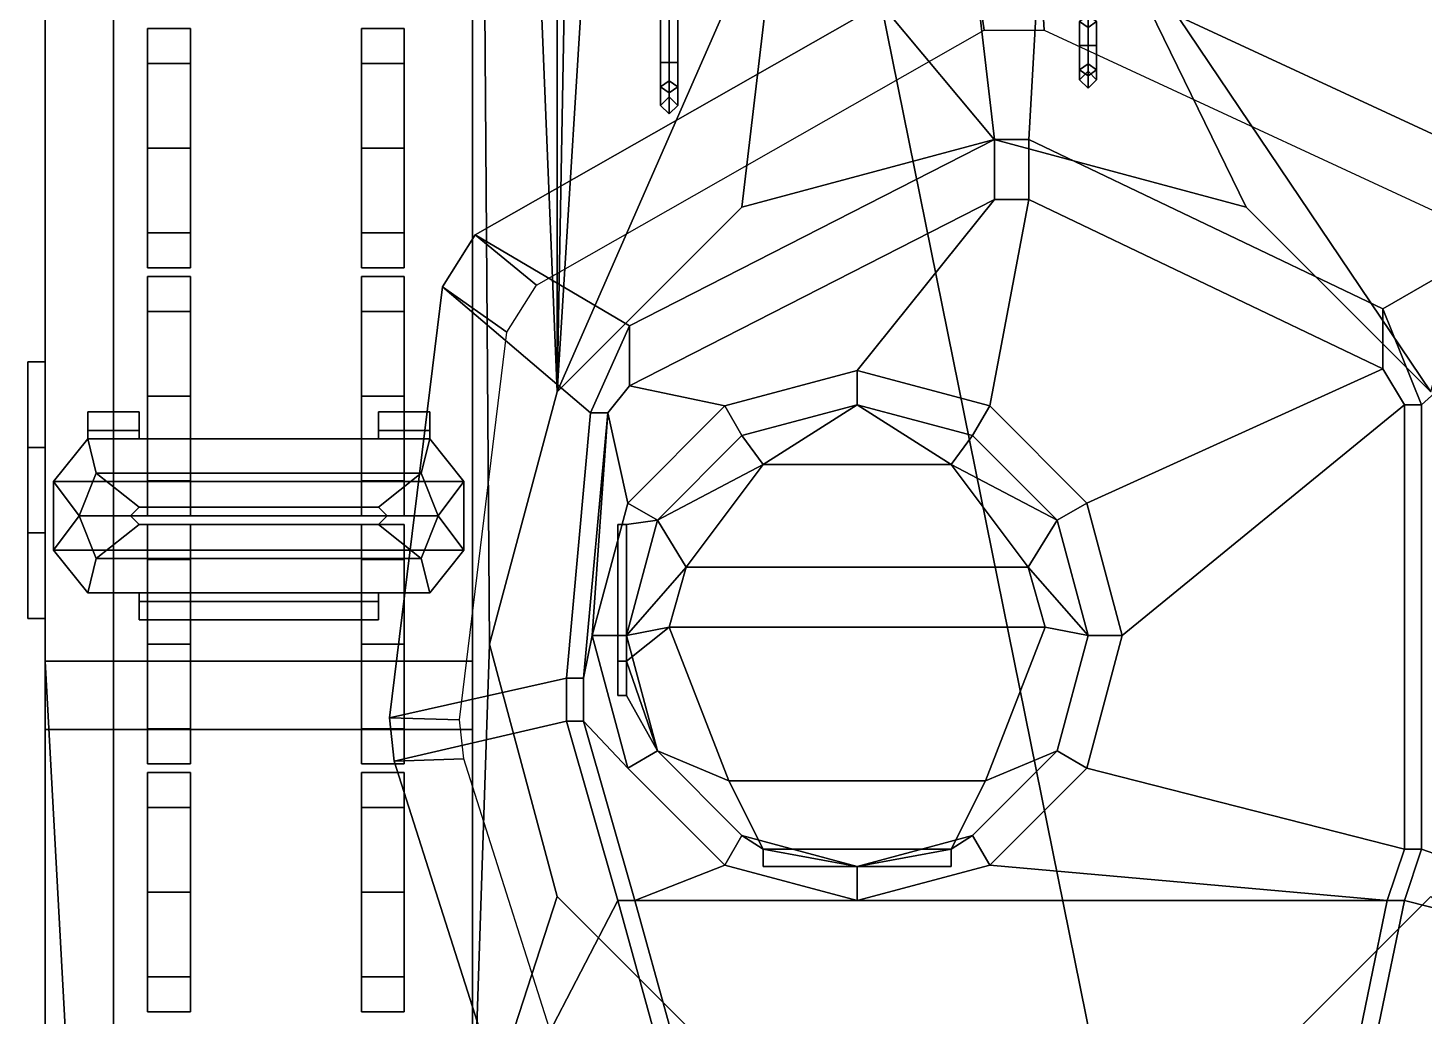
# Model space of a CAD drawing. Header units: millimetres. Extents: x -1.3 to 1.3, y -3 to 8.8.
# Drawn here: x -1.24 to 0.393, y -1.135 to 0.021 of the extents above; entities that cross this region are included whole.
import ezdxf

# ---------------------------------------------------------------- set-up
doc = ezdxf.new("R2010")
doc.units = ezdxf.units.MM
doc.header["$MEASUREMENT"] = 0
for name, color, linetype in [('fenders', 6, 'Continuous'), ('tracks', 3, 'Continuous'), ('turret', 2, 'Continuous'), ('wheels', 2, 'Continuous')]:
    doc.layers.add(name, color=color, linetype=linetype)

msp = doc.modelspace()

# ---------------------------------------------------------------- linework, layer by layer
for points in [[(0.12, -1.74, 0.3), (-0.72, 2.41, 0.3), (0.72, 2.41, 0.3), (0.72, -1.74, 0.3)], [(-0.72, -1.81, 0.398), (-0.72, 2.07, 0.398), (-0.72, 2.41, 0.3), (-0.72, -2.26, 0.3)], [(-0.72, -2.26, 0.3), (-0.72, 2.41, 0.3), (0.12, -1.74, 0.3), (0.12, -2.26, 0.3)], [(-1.14, 2.37, 0.26), (-1.14, -2.24, 0.26), (-1.22, -2.24, 0.26), (-1.22, 2.37, 0.26)], [(-1.22, 2.37, 0.26), (-1.22, -2.24, 0.26), (-1.22, -1.79, 0.3), (-1.22, 1.87, 0.3)], [(-1.14, 2.07, 0.398), (-1.14, -1.81, 0.398), (-1.14, -2.24, 0.26), (-1.14, 2.37, 0.26)], [(-0.72, 2.07, 0.398), (-0.72, -1.81, 0.398), (-1.14, -1.81, 0.398), (-1.14, 2.07, 0.398)], [(-0.72, -1.3, 1.7), (-0.72, 2.01, 1.7), (-0.72, 1.56, 1.43), (-0.72, -0.72, 1.43)], [(-0.72, 2.01, 1.7), (-0.72, 2.01, 1.7), (-0.621, -0.405, 1.7), (-0.62, 1.49, 1.7)], [(-0.72, 2.01, 1.7), (-0.72, 2.01, 1.7), (-0.7, -0.7, 1.7), (-0.621, -0.405, 1.7)], [(-0.72, 2.01, 1.7), (-0.72, 2.01, 1.7), (-0.72, -1.3, 1.7), (-0.7, -0.7, 1.7)], [(-1.22, -1.49, 0.47), (-1.22, 0.13, 0.61), (-1.22, 1.36, 0.61), (-1.22, 1.57, 0.47)], [(-0.72, -0.72, 1.43), (-0.72, 1.56, 1.43), (-1.22, 1.56, 1.43), (-1.22, -0.72, 1.43)], [(-1.22, -0.72, 1.43), (-1.22, 1.56, 1.43), (-1.22, 1.36, 1.36), (-1.22, 0.13, 1.36)], [(-0.621, -0.405, 1.7), (-0.621, -0.405, 1.7), (-0.5878, 1.4122, 1.7), (-0.62, 1.49, 1.7)], [(-0.621, -0.405, 1.7), (-0.621, -0.405, 1.7), (-0.51, 1.38, 1.7), (-0.5878, 1.4122, 1.7)], [(-0.51, 1.38, 1.7), (-0.621, -0.405, 1.7), (-0.36, 0.19, 1.7), (-0.36, 1.3, 1.7)], [(0.06, 0.45, 1.7), (0, 0.19, 1.7), (0.401, -0.405, 1.7), (0.63, 0.45, 1.7)], [(-1.22, -0.37, 0.3), (-1.22, -0.37, 0.47), (-1.22, 0.44, 0.47), (-1.22, 0.44, 0.3)], [(-0.36, 0.19, 1.7), (-0.36, 0.19, 1.7), (-0.621, -0.405, 1.7), (-0.405, -0.189, 1.7)], [(-0.36, 0.19, 1.7), (-0.36, 0.19, 1.7), (-0.405, -0.189, 1.7), (-0.11, -0.11, 1.7)], [(-0.36, 0.19, 1.7), (-0.11, -0.11, 1.7), (0.185, -0.189, 1.7), (0, 0.19, 1.7)], [(0, 0.19, 1.7), (0, 0.19, 1.7), (0.185, -0.189, 1.7), (0.401, -0.405, 1.7)], [(-1.22, -1.44, 0.6), (-1.22, -1.44, 0.6), (-1.22, 0.13, 0.61), (-1.22, -1.49, 0.47)], [(-1.22, 0.13, 1.36), (-1.22, 0.13, 0.61), (-1.22, -1.44, 0.6), (-1.22, -1.44, 0.8)], [(-1.22, -0.72, 1.43), (-1.22, 0.13, 1.36), (-1.22, -1.44, 0.8), (-1.22, -1.49, 0.8)], [(-0.49, -0.02, 1.79), (-0.5, -0.02, 1.8), (-0.5, 0.04, 1.82), (-0.49, 0.04, 1.81)], [(-0.5, -0.02, 1.8), (-0.49, -0.02, 1.81), (-0.49, 0.04, 1.83), (-0.5, 0.04, 1.82)], [(-0.48, -0.02, 1.8), (-0.49, -0.02, 1.79), (-0.49, 0.04, 1.81), (-0.48, 0.04, 1.82)], [(-0.49, -0.02, 1.81), (-0.48, -0.02, 1.8), (-0.48, 0.04, 1.82), (-0.49, 0.04, 1.83)], [(-0.5, -0.02, 1.8), (-0.49, -0.02, 1.79), (-0.49, -0.0412, 1.7812), (-0.5, -0.0483, 1.7883)], [(-0.49, -0.02, 1.81), (-0.5, -0.02, 1.8), (-0.5, -0.0483, 1.7883), (-0.49, -0.0554, 1.7954)], [(-0.49, -0.02, 1.79), (-0.48, -0.02, 1.8), (-0.48, -0.0483, 1.7883), (-0.49, -0.0412, 1.7812)], [(-0.48, -0.02, 1.8), (-0.49, -0.02, 1.81), (-0.49, -0.0554, 1.7954), (-0.48, -0.0483, 1.7883)], [(-0.5, -0.0483, 1.7883), (-0.49, -0.0412, 1.7812), (-0.49, -0.06, 1.74), (-0.5, -0.07, 1.74)], [(-0.49, -0.0554, 1.7954), (-0.5, -0.0483, 1.7883), (-0.5, -0.07, 1.74), (-0.49, -0.08, 1.74)], [(-0.49, -0.0412, 1.7812), (-0.48, -0.0483, 1.7883), (-0.48, -0.07, 1.74), (-0.49, -0.06, 1.74)], [(-0.48, -0.0483, 1.7883), (-0.49, -0.0554, 1.7954), (-0.49, -0.08, 1.74), (-0.48, -0.07, 1.74)], [(-0.49, -0.06, 1.7), (-0.5, -0.07, 1.7), (-0.5, -0.07, 1.74), (-0.49, -0.06, 1.74)], [(-0.48, -0.07, 1.7), (-0.49, -0.06, 1.7), (-0.49, -0.06, 1.74), (-0.48, -0.07, 1.74)], [(-0.5, -0.07, 1.7), (-0.49, -0.08, 1.7), (-0.49, -0.08, 1.74), (-0.5, -0.07, 1.74)], [(-0.49, -0.08, 1.7), (-0.48, -0.07, 1.7), (-0.48, -0.07, 1.74), (-0.49, -0.08, 1.74)], [(-0.11, -0.11, 1.7), (-0.405, -0.189, 1.7), (-0.405, -0.189, 1.81), (-0.11, -0.11, 1.81)], [(0.185, -0.189, 1.7), (-0.11, -0.11, 1.7), (-0.11, -0.11, 1.81), (0.185, -0.189, 1.81)], [(-0.405, -0.189, 1.7), (-0.621, -0.405, 1.7), (-0.621, -0.405, 1.81), (-0.405, -0.189, 1.81)], [(0.401, -0.405, 1.7), (0.185, -0.189, 1.7), (0.185, -0.189, 1.81), (0.401, -0.405, 1.81)], [(-1.22, -0.37, 0.47), (-1.22, -0.37, 0.3), (-1.24, -0.37, 0.3), (-1.24, -0.37, 0.47)], [(-1.24, -0.37, 0.3), (-1.24, -0.47, 0.3), (-1.24, -0.47, 0.34), (-1.24, -0.37, 0.47)], [(-1.22, -0.37, 0.3), (-1.22, -0.47, 0.3), (-1.24, -0.47, 0.3), (-1.24, -0.37, 0.3)], [(-1.22, -0.67, 0.47), (-1.22, -0.37, 0.47), (-1.24, -0.37, 0.47), (-1.24, -0.67, 0.47)], [(-1.24, -0.67, 0.47), (-1.24, -0.37, 0.47), (-1.24, -0.47, 0.34), (-1.24, -0.57, 0.34)], [(-0.621, -0.405, 1.7), (-0.7, -0.7, 1.7), (-0.7, -0.7, 1.81), (-0.621, -0.405, 1.81)], [(-1.22, -0.47, 0.3), (-1.22, -0.47, 0.34), (-1.24, -0.47, 0.34), (-1.24, -0.47, 0.3)], [(-1.22, -0.47, 0.34), (-1.22, -0.57, 0.34), (-1.24, -0.57, 0.34), (-1.24, -0.47, 0.34)], [(-1.22, -0.57, 0.3), (-1.22, -0.57, 0.34), (-1.22, -0.47, 0.34), (-1.22, -0.47, 0.3)], [(-1.22, -0.57, 0.34), (-1.22, -0.57, 0.3), (-1.24, -0.57, 0.3), (-1.24, -0.57, 0.34)], [(-1.24, -0.57, 0.3), (-1.24, -0.67, 0.3), (-1.24, -0.67, 0.47), (-1.24, -0.57, 0.34)], [(-1.22, -0.57, 0.3), (-1.22, -0.67, 0.3), (-1.24, -0.67, 0.3), (-1.24, -0.57, 0.3)], [(-1.22, -0.67, 0.3), (-1.22, -0.67, 0.47), (-1.24, -0.67, 0.47), (-1.24, -0.67, 0.3)], [(-1.22, -1.49, 0.3), (-1.22, -1.49, 0.47), (-1.22, -0.67, 0.47), (-1.22, -0.67, 0.3)], [(-0.72, -1.3, 1.7), (-0.72, -1.3, 1.7), (-0.621, -0.995, 1.7), (-0.7, -0.7, 1.7)], [(-0.7, -0.7, 1.7), (-0.621, -0.995, 1.7), (-0.621, -0.995, 1.81), (-0.7, -0.7, 1.81)], [(-0.72, -2.1845, 1.1983), (-0.72, -0.72, 1.43), (-1.22, -0.72, 1.43), (-1.14, -2.1845, 1.1983)], [(-1.22, -1.25, 1.28), (-1.22, -1.4, 1.28), (-1.22, -1.4, 1.28), (-1.22, -0.72, 1.43)], [(-1.22, -1.4, 1.28), (-1.22, -2.49, 1.15), (-1.22, -2.49, 1.15), (-1.22, -0.72, 1.43)], [(-1.22, -1.49, 0.8), (-1.22, -1.25, 1.16), (-1.22, -0.72, 1.43)], [(-1.14, -2.49, 1.15), (-1.14, -2.1845, 1.1983), (-1.22, -0.72, 1.43), (-1.22, -2.49, 1.15)], [(-0.72, -2.06, 1.34), (-0.72, -1.3, 1.7), (-0.72, -0.72, 1.43), (-0.72, -2.1845, 1.1983)], [(-0.72, -1.3, 1.7), (-0.72, -1.3, 1.7), (-0.405, -1.211, 1.7), (-0.621, -0.995, 1.7)], [(-0.621, -0.995, 1.7), (-0.405, -1.211, 1.7), (-0.405, -1.211, 1.81), (-0.621, -0.995, 1.81)], [(0.185, -1.211, 1.7), (0.401, -0.995, 1.7), (0.401, -0.995, 1.81), (0.185, -1.211, 1.81)], [(0.72, -1.3, 1.7), (0.72, -1.3, 1.7), (0.401, -0.995, 1.7), (0.185, -1.211, 1.7)]]:
    msp.add_3dface(points)
at = {"layer": 'fenders'}
for points in [[(-1.22, -0.8, 1.7), (-1.22, 2.01, 1.7), (-1.22, 1.96, 1.63), (-1.22, -0.8, 1.63)], [(-0.72, -0.8, 1.7), (-0.72, 2.01, 1.7), (-1.22, 2.01, 1.7), (-1.22, -0.8, 1.7)], [(-1.22, -2.05, 1.5), (-1.22, -0.8, 1.7), (-1.22, -0.8, 1.63), (-1.22, -2.02, 1.43)], [(-0.72, -2.05, 1.5), (-0.72, -0.8, 1.7), (-1.22, -0.8, 1.7), (-1.22, -2.05, 1.5)]]:
    msp.add_3dface(points, dxfattribs=at)
at = {"layer": 'tracks'}
for points in [[(0, 0, -0.1), (-0.01, 0, -0.09), (-0.01, 0.0283, -0.0783), (0, 0.0354, -0.0854)], [(0, 0.0354, 0.0354), (-0.01, 0.0283, 0.0283), (-0.01, 0, 0.04), (0, 0, 0.05)], [(0.01, 0, -0.09), (0, 0, -0.1), (0, 0.0354, -0.0854), (0.01, 0.0283, -0.0783)], [(0.01, 0.0283, 0.0283), (0, 0.0354, 0.0354), (0, 0, 0.05), (0.01, 0, 0.04)], [(-0.01, 0, -0.09), (0, 0, -0.08), (0, 0.0212, -0.0712), (-0.01, 0.0283, -0.0783)], [(-0.01, 0.0283, 0.0283), (0, 0.0212, 0.0212), (0, 0, 0.03), (-0.01, 0, 0.04)], [(0, 0, -0.08), (0.01, 0, -0.09), (0.01, 0.0283, -0.0783), (0, 0.0212, -0.0712)], [(0, 0.0212, 0.0212), (0.01, 0.0283, 0.0283), (0.01, 0, 0.04), (0, 0, 0.03)], [(0, 0, 0.05), (-0.01, 0, 0.04), (-0.01, -0.0283, 0.0283), (0, -0.0354, 0.0354)], [(-0.01, 0, 0.04), (0, 0, 0.03), (0, -0.0212, 0.0212), (-0.01, -0.0283, 0.0283)], [(0, -0.0354, -0.0854), (-0.01, -0.0283, -0.0783), (-0.01, 0, -0.09), (0, 0, -0.1)], [(-0.01, -0.0283, -0.0783), (0, -0.0212, -0.0712), (0, 0, -0.08), (-0.01, 0, -0.09)], [(0, 0, 0.03), (0.01, 0, 0.04), (0.01, -0.0283, 0.0283), (0, -0.0212, 0.0212)], [(0.01, 0, 0.04), (0, 0, 0.05), (0, -0.0354, 0.0354), (0.01, -0.0283, 0.0283)], [(0, -0.0212, -0.0712), (0.01, -0.0283, -0.0783), (0.01, 0, -0.09), (0, 0, -0.08)], [(0.01, -0.0283, -0.0783), (0, -0.0354, -0.0854), (0, 0, -0.1), (0.01, 0, -0.09)], [(-0.01, -0.0283, 0.0283), (0, -0.0212, 0.0212), (0, -0.03), (-0.01, -0.04)], [(-0.01, -0.04, -0.05), (0, -0.03, -0.05), (0, -0.0212, -0.0712), (-0.01, -0.0283, -0.0783)], [(0, -0.0354, 0.0354), (-0.01, -0.0283, 0.0283), (-0.01, -0.04), (0, -0.05)], [(0, -0.05, -0.05), (-0.01, -0.04, -0.05), (-0.01, -0.0283, -0.0783), (0, -0.0354, -0.0854)], [(-0.01, -0.04), (0, -0.03), (0, -0.03, -0.05), (-0.01, -0.04, -0.05)], [(0, -0.0212, 0.0212), (0.01, -0.0283, 0.0283), (0.01, -0.04), (0, -0.03)], [(0, -0.03, -0.05), (0.01, -0.04, -0.05), (0.01, -0.0283, -0.0783), (0, -0.0212, -0.0712)], [(0.01, -0.0283, 0.0283), (0, -0.0354, 0.0354), (0, -0.05), (0.01, -0.04)], [(0.01, -0.04, -0.05), (0, -0.05, -0.05), (0, -0.0354, -0.0854), (0.01, -0.0283, -0.0783)], [(0, -0.03), (0.01, -0.04), (0.01, -0.04, -0.05), (0, -0.03, -0.05)], [(0, -0.05), (-0.01, -0.04), (-0.01, -0.04, -0.05), (0, -0.05, -0.05)], [(0.01, -0.04), (0, -0.05), (0, -0.05, -0.05), (0.01, -0.04, -0.05)], [(-1.11, -0.45, 1.56), (-1.11, -0.4283, 1.5475), (-1.17, -0.4283, 1.5475), (-1.17, -0.45, 1.56)], [(-1.11, -0.4283, 1.5475), (-1.11, -0.4283, 1.5225), (-1.17, -0.4283, 1.5225), (-1.17, -0.4283, 1.5475)], [(-1.11, -0.4283, 1.5225), (-1.11, -0.45, 1.51), (-1.17, -0.45, 1.51), (-1.17, -0.4283, 1.5225)], [(-1.17, -0.45, 1.56), (-1.17, -0.4283, 1.5475), (-1.17, -0.4283, 1.5225), (-1.17, -0.45, 1.51)], [(-1.11, -0.45, 1.51), (-1.11, -0.4283, 1.5225), (-1.11, -0.4283, 1.5475), (-1.11, -0.45, 1.56)], [(-0.77, -0.4283, 1.5225), (-0.77, -0.45, 1.51), (-0.83, -0.45, 1.51), (-0.83, -0.4283, 1.5225)], [(-0.77, -0.4283, 1.5475), (-0.77, -0.4283, 1.5225), (-0.83, -0.4283, 1.5225), (-0.83, -0.4283, 1.5475)], [(-0.77, -0.45, 1.56), (-0.77, -0.4283, 1.5475), (-0.83, -0.4283, 1.5475), (-0.83, -0.45, 1.56)], [(-0.83, -0.45, 1.56), (-0.83, -0.4283, 1.5475), (-0.83, -0.4283, 1.5225), (-0.83, -0.45, 1.51)], [(-0.77, -0.45, 1.51), (-0.77, -0.4283, 1.5225), (-0.77, -0.4283, 1.5475), (-0.77, -0.45, 1.56)], [(-1.17, -0.46, 1.56), (-1.17, -0.45, 1.56), (-1.17, -0.45, 1.51), (-1.17, -0.46, 1.51)], [(-1.11, -0.46, 1.56), (-1.11, -0.45, 1.56), (-1.17, -0.45, 1.56), (-1.17, -0.46, 1.56)], [(-1.11, -0.45, 1.51), (-1.11, -0.46, 1.51), (-1.17, -0.46, 1.51), (-1.17, -0.45, 1.51)], [(-1.11, -0.46, 1.51), (-1.11, -0.45, 1.51), (-1.11, -0.45, 1.56), (-1.11, -0.46, 1.56)], [(-0.77, -0.45, 1.51), (-0.77, -0.46, 1.51), (-0.83, -0.46, 1.51), (-0.83, -0.45, 1.51)], [(-0.77, -0.46, 1.56), (-0.77, -0.45, 1.56), (-0.83, -0.45, 1.56), (-0.83, -0.46, 1.56)], [(-0.83, -0.46, 1.56), (-0.83, -0.45, 1.56), (-0.83, -0.45, 1.51), (-0.83, -0.46, 1.51)], [(-0.77, -0.46, 1.51), (-0.77, -0.45, 1.51), (-0.77, -0.45, 1.56), (-0.77, -0.46, 1.56)], [(-1.18, -0.55, 1.56), (-1.16, -0.5, 1.56), (-1.17, -0.46, 1.56), (-1.21, -0.51, 1.56)], [(-1.17, -0.46, 1.51), (-0.77, -0.46, 1.51), (-0.73, -0.51, 1.51), (-1.21, -0.51, 1.51)], [(-1.21, -0.51, 1.56), (-1.17, -0.46, 1.56), (-1.17, -0.46, 1.51), (-1.21, -0.51, 1.51)], [(-0.77, -0.46, 1.56), (-1.17, -0.46, 1.56), (-1.16, -0.5, 1.56), (-0.78, -0.5, 1.56)], [(-1.11, -0.46, 1.56), (-0.83, -0.46, 1.56), (-0.83, -0.46, 1.51), (-1.11, -0.46, 1.51)], [(-0.73, -0.51, 1.56), (-0.77, -0.46, 1.56), (-0.78, -0.5, 1.56), (-0.76, -0.55, 1.56)], [(-0.73, -0.51, 1.51), (-0.77, -0.46, 1.51), (-0.77, -0.46, 1.56), (-0.73, -0.51, 1.56)], [(-1.16, -0.5, 1.56), (-1.18, -0.55, 1.56), (-1.12, -0.55, 1.61), (-1.11, -0.54, 1.61)], [(-0.78, -0.5, 1.56), (-1.16, -0.5, 1.56), (-1.11, -0.54, 1.61), (-0.83, -0.54, 1.61)], [(-0.76, -0.55, 1.56), (-0.78, -0.5, 1.56), (-0.83, -0.54, 1.61), (-0.82, -0.55, 1.61)], [(-1.18, -0.55, 1.56), (-1.18, -0.55, 1.56), (-1.21, -0.51, 1.56), (-1.21, -0.59, 1.56)], [(-1.21, -0.59, 1.56), (-1.21, -0.51, 1.56), (-1.21, -0.51, 1.51), (-1.21, -0.59, 1.51)], [(-1.21, -0.51, 1.51), (-0.73, -0.51, 1.51), (-0.73, -0.59, 1.51), (-1.21, -0.59, 1.51)], [(-0.73, -0.59, 1.56), (-0.73, -0.51, 1.56), (-0.76, -0.55, 1.56)], [(-0.73, -0.59, 1.51), (-0.73, -0.51, 1.51), (-0.73, -0.51, 1.56), (-0.73, -0.59, 1.56)], [(-1.16, -0.6, 1.56), (-1.18, -0.55, 1.56), (-1.21, -0.59, 1.56), (-1.17, -0.64, 1.56)], [(-1.18, -0.55, 1.56), (-1.16, -0.6, 1.56), (-1.11, -0.56, 1.61), (-1.12, -0.55, 1.61)], [(-0.82, -0.55, 1.61), (-0.83, -0.54, 1.61), (-1.11, -0.54, 1.61), (-1.12, -0.55, 1.61)], [(-0.83, -0.56, 1.61), (-0.82, -0.55, 1.61), (-1.12, -0.55, 1.61), (-1.11, -0.56, 1.61)], [(-0.78, -0.6, 1.56), (-0.76, -0.55, 1.56), (-0.82, -0.55, 1.61), (-0.83, -0.56, 1.61)], [(-0.77, -0.64, 1.56), (-0.73, -0.59, 1.56), (-0.76, -0.55, 1.56), (-0.78, -0.6, 1.56)], [(-0.83, -0.56, 1.61), (-1.11, -0.56, 1.61), (-1.16, -0.6, 1.56), (-0.78, -0.6, 1.56)], [(-1.21, -0.59, 1.51), (-0.73, -0.59, 1.51), (-0.77, -0.64, 1.51), (-1.17, -0.64, 1.51)], [(-1.17, -0.64, 1.56), (-1.21, -0.59, 1.56), (-1.21, -0.59, 1.51), (-1.17, -0.64, 1.51)], [(-0.78, -0.6, 1.56), (-1.16, -0.6, 1.56), (-1.17, -0.64, 1.56), (-0.77, -0.64, 1.56)], [(-0.77, -0.64, 1.51), (-0.73, -0.59, 1.51), (-0.73, -0.59, 1.56), (-0.77, -0.64, 1.56)], [(-1.17, -0.64, 1.51), (-1.11, -0.64, 1.51), (-1.11, -0.64, 1.56), (-1.17, -0.64, 1.56)], [(-1.11, -0.64, 1.56), (-1.11, -0.65, 1.56), (-0.83, -0.65, 1.56), (-0.83, -0.64, 1.56)], [(-1.11, -0.65, 1.51), (-1.11, -0.64, 1.51), (-0.83, -0.64, 1.51), (-0.83, -0.65, 1.51)], [(-1.11, -0.64, 1.51), (-1.11, -0.65, 1.51), (-1.11, -0.65, 1.56), (-1.11, -0.64, 1.56)], [(-1.11, -0.6717, 1.5225), (-1.11, -0.65, 1.51), (-0.83, -0.65, 1.51), (-0.83, -0.6717, 1.5225)], [(-1.11, -0.65, 1.56), (-1.11, -0.6717, 1.5475), (-0.83, -0.6717, 1.5475), (-0.83, -0.65, 1.56)], [(-1.11, -0.65, 1.51), (-1.11, -0.6717, 1.5225), (-1.11, -0.6717, 1.5475), (-1.11, -0.65, 1.56)], [(-0.83, -0.65, 1.51), (-0.83, -0.64, 1.51), (-0.83, -0.64, 1.56), (-0.83, -0.65, 1.56)], [(-0.83, -0.64, 1.51), (-0.77, -0.64, 1.51), (-0.77, -0.64, 1.56), (-0.83, -0.64, 1.56)], [(-0.83, -0.6717, 1.5225), (-0.83, -0.65, 1.51), (-0.83, -0.65, 1.56), (-0.83, -0.6717, 1.5475)], [(-1.11, -0.6717, 1.5475), (-1.11, -0.6717, 1.5225), (-0.83, -0.6717, 1.5225), (-0.83, -0.6717, 1.5475)]]:
    msp.add_3dface(points, dxfattribs=at)
at = {"layer": 'turret'}
for points in [[(-0.1351, 0.11, 1.83), (-0.1096, -0.11, 2.4), (-0.5363, -0.3279, 2.4), (-0.717, -0.2212, 1.83)], [(-0.1216, 0.018, 1.81), (-0.1351, 0.11, 1.83), (-0.717, -0.2212, 1.83), (-0.6453, -0.2801, 1.81)], [(-0.0569, 0.11, 1.83), (-0.0691, -0.11, 2.4), (-0.1096, -0.11, 2.4), (-0.1351, 0.11, 1.83)], [(-0.0512, 0.018, 1.81), (-0.0569, 0.11, 1.83), (-0.1351, 0.11, 1.83), (-0.1216, 0.018, 1.81)], [(0.5673, -0.1795, 1.83), (0.3448, -0.3079, 2.4), (-0.0691, -0.11, 2.4), (-0.0569, 0.11, 1.83)], [(0.5106, -0.2425, 1.81), (0.5673, -0.1795, 1.83), (-0.0569, 0.11, 1.83), (-0.0512, 0.018, 1.81)], [(-0.1096, -0.11, 2.4), (-0.1096, -0.18, 2.43), (-0.5363, -0.3979, 2.43), (-0.5363, -0.3279, 2.4)], [(-0.0691, -0.11, 2.4), (-0.0691, -0.18, 2.43), (-0.1096, -0.18, 2.43), (-0.1096, -0.11, 2.4)], [(0.3448, -0.3079, 2.4), (0.3448, -0.3779, 2.43), (-0.0691, -0.18, 2.43), (-0.0691, -0.11, 2.4)], [(0.59, -0.24, 1.83), (0.39, -0.42, 2.42), (0.3448, -0.3079, 2.4), (0.5673, -0.1795, 1.83)], [(-0.5363, -0.3979, 2.43), (-0.1096, -0.18, 2.43), (-0.27, -0.38, 2.43), (-0.425, -0.4215, 2.43)], [(-0.0691, -0.18, 2.43), (-0.115, -0.4215, 2.43), (-0.27, -0.38, 2.43), (-0.1096, -0.18, 2.43)], [(-0.0691, -0.18, 2.43), (0.3448, -0.3779, 2.43), (-0.0015, -0.535, 2.43), (-0.115, -0.4215, 2.43)], [(-0.717, -0.2212, 1.83), (-0.5363, -0.3279, 2.4), (-0.5818, -0.4297, 2.42), (-0.7552, -0.2823, 1.83)], [(-0.6453, -0.2801, 1.81), (-0.717, -0.2212, 1.83), (-0.7552, -0.2823, 1.83), (-0.6797, -0.3351, 1.81)], [(0.59, -1.01, 1.83), (0.39, -0.94, 2.42), (0.39, -0.42, 2.42), (0.59, -0.24, 1.83)], [(-0.7552, -0.2823, 1.83), (-0.5818, -0.4297, 2.42), (-0.61, -0.74, 2.42), (-0.8171, -0.7862, 1.83)], [(-0.6797, -0.3351, 1.81), (-0.7552, -0.2823, 1.83), (-0.8171, -0.7862, 1.83), (-0.7354, -0.7886, 1.81)], [(0.39, -0.42, 2.42), (0.37, -0.42, 2.43), (0.3448, -0.3779, 2.43), (0.3448, -0.3079, 2.4)], [(-0.5363, -0.3279, 2.4), (-0.5363, -0.3979, 2.43), (-0.5618, -0.4297, 2.43), (-0.5818, -0.4297, 2.42)], [(-0.425, -0.4215, 2.43), (-0.27, -0.38, 2.43), (-0.27, -0.42, 2.45), (-0.405, -0.4562, 2.45)], [(-0.27, -0.38, 2.43), (-0.115, -0.4215, 2.43), (-0.135, -0.4562, 2.45), (-0.27, -0.42, 2.45)], [(0.3448, -0.3779, 2.43), (0.37, -0.42, 2.43), (0.04, -0.69, 2.43), (-0.0015, -0.535, 2.43)], [(-0.5363, -0.3979, 2.43), (-0.425, -0.4215, 2.43), (-0.5385, -0.535, 2.43), (-0.5618, -0.4297, 2.43)], [(-0.5385, -0.535, 2.43), (-0.425, -0.4215, 2.43), (-0.405, -0.4562, 2.45), (-0.5038, -0.555, 2.45)], [(-0.405, -0.4562, 2.45), (-0.27, -0.42, 2.45), (-0.27, -0.42, 2.61), (-0.405, -0.4562, 2.61)], [(-0.405, -0.4562, 2.61), (-0.27, -0.42, 2.61), (-0.38, -0.49, 2.67)], [(-0.27, -0.42, 2.61), (-0.16, -0.49, 2.67), (-0.38, -0.49, 2.67)], [(-0.27, -0.42, 2.45), (-0.135, -0.4562, 2.45), (-0.135, -0.4562, 2.61), (-0.27, -0.42, 2.61)], [(-0.27, -0.42, 2.61), (-0.135, -0.4562, 2.61), (-0.16, -0.49, 2.67)], [(-0.115, -0.4215, 2.43), (-0.0015, -0.535, 2.43), (-0.0362, -0.555, 2.45), (-0.135, -0.4562, 2.45)], [(0.37, -0.94, 2.43), (-0.0015, -0.845, 2.43), (0.04, -0.69, 2.43), (0.37, -0.42, 2.43)], [(0.39, -0.94, 2.42), (0.37, -0.94, 2.43), (0.37, -0.42, 2.43), (0.39, -0.42, 2.42)], [(-0.5818, -0.4297, 2.42), (-0.5618, -0.4297, 2.43), (-0.59, -0.74, 2.43), (-0.61, -0.74, 2.42)], [(-0.5618, -0.4297, 2.43), (-0.58, -0.69, 2.43), (-0.58, -0.69, 2.43), (-0.59, -0.74, 2.43)], [(-0.5618, -0.4297, 2.43), (-0.5618, -0.4297, 2.43), (-0.5385, -0.535, 2.43), (-0.58, -0.69, 2.43)], [(-0.5038, -0.555, 2.45), (-0.405, -0.4562, 2.45), (-0.405, -0.4562, 2.61), (-0.5038, -0.555, 2.6)], [(-0.5038, -0.555, 2.6), (-0.405, -0.4562, 2.61), (-0.38, -0.49, 2.67)], [(-0.135, -0.4562, 2.61), (-0.0362, -0.555, 2.6), (-0.16, -0.49, 2.67)], [(-0.135, -0.4562, 2.45), (-0.0362, -0.555, 2.45), (-0.0362, -0.555, 2.6), (-0.135, -0.4562, 2.61)], [(-0.5038, -0.555, 2.6), (-0.38, -0.49, 2.67), (-0.47, -0.61, 2.7)], [(-0.38, -0.49, 2.67), (-0.16, -0.49, 2.67), (-0.07, -0.61, 2.7), (-0.47, -0.61, 2.7)], [(-0.07, -0.61, 2.7), (-0.07, -0.61, 2.7), (-0.16, -0.49, 2.67), (-0.0362, -0.555, 2.6)], [(-0.58, -0.69, 2.43), (-0.5385, -0.535, 2.43), (-0.5038, -0.555, 2.45), (-0.54, -0.69, 2.45)], [(-0.0015, -0.535, 2.43), (0.04, -0.69, 2.43), (0, -0.69, 2.45), (-0.0362, -0.555, 2.45)], [(-0.54, -0.69, 2.45), (-0.5038, -0.555, 2.45), (-0.5038, -0.555, 2.47), (-0.54, -0.69, 2.47)], [(-0.54, -0.69, 2.6), (-0.54, -0.69, 2.6), (-0.5038, -0.555, 2.6), (-0.47, -0.61, 2.7)], [(-0.54, -0.56, 2.47), (-0.5038, -0.555, 2.47), (-0.5038, -0.555, 2.6), (-0.54, -0.56, 2.6)], [(-0.54, -0.69, 2.47), (-0.5038, -0.555, 2.47), (-0.54, -0.56, 2.47)], [(0, -0.69, 2.6), (0, -0.69, 2.6), (-0.07, -0.61, 2.7), (-0.0362, -0.555, 2.6)], [(-0.0362, -0.555, 2.45), (0, -0.69, 2.45), (0, -0.69, 2.6), (-0.0362, -0.555, 2.6)], [(-0.55, -0.56, 2.47), (-0.54, -0.56, 2.47), (-0.54, -0.56, 2.6), (-0.55, -0.56, 2.6)], [(-0.55, -0.56, 2.6), (-0.54, -0.56, 2.6), (-0.54, -0.72, 2.6), (-0.55, -0.72, 2.6)], [(-0.55, -0.76, 2.47), (-0.54, -0.76, 2.47), (-0.54, -0.56, 2.47), (-0.55, -0.56, 2.47)], [(-0.55, -0.56, 2.47), (-0.55, -0.72, 2.58), (-0.55, -0.76, 2.58), (-0.55, -0.76, 2.47)], [(-0.55, -0.56, 2.47), (-0.55, -0.56, 2.6), (-0.55, -0.72, 2.6), (-0.55, -0.72, 2.58)], [(-0.54, -0.69, 2.6), (-0.54, -0.69, 2.6), (-0.47, -0.61, 2.7), (-0.49, -0.68, 2.7)], [(-0.47, -0.61, 2.7), (-0.07, -0.61, 2.7), (-0.05, -0.68, 2.7), (-0.49, -0.68, 2.7)], [(0, -0.69, 2.6), (0, -0.69, 2.6), (-0.05, -0.68, 2.7), (-0.07, -0.61, 2.7)], [(-0.5038, -0.825, 2.56), (-0.54, -0.72, 2.6), (-0.49, -0.68, 2.7), (-0.42, -0.86, 2.65)], [(-0.54, -0.72, 2.6), (-0.54, -0.72, 2.6), (-0.54, -0.69, 2.6), (-0.49, -0.68, 2.7)], [(-0.49, -0.68, 2.7), (-0.05, -0.68, 2.7), (-0.12, -0.86, 2.65), (-0.42, -0.86, 2.65)], [(0, -0.69, 2.6), (-0.0362, -0.825, 2.56), (-0.12, -0.86, 2.65), (-0.05, -0.68, 2.7)], [(-0.59, -0.74, 2.43), (-0.58, -0.69, 2.43), (-0.5385, -0.845, 2.43), (-0.59, -0.79, 2.43)], [(-0.5385, -0.845, 2.43), (-0.58, -0.69, 2.43), (-0.54, -0.69, 2.45), (-0.5038, -0.825, 2.45)], [(-0.5038, -0.825, 2.45), (-0.54, -0.69, 2.45), (-0.54, -0.69, 2.47), (-0.5038, -0.825, 2.47)], [(0, -0.69, 2.45), (-0.0362, -0.825, 2.45), (-0.0362, -0.825, 2.56), (0, -0.69, 2.6)], [(0.04, -0.69, 2.43), (-0.0015, -0.845, 2.43), (-0.0362, -0.825, 2.45), (0, -0.69, 2.45)], [(-0.55, -0.72, 2.6), (-0.54, -0.72, 2.6), (-0.54, -0.72, 2.58), (-0.55, -0.72, 2.58)], [(-0.55, -0.72, 2.58), (-0.54, -0.72, 2.58), (-0.54, -0.76, 2.58), (-0.55, -0.76, 2.58)], [(-0.54, -0.72, 2.58), (-0.54, -0.72, 2.6), (-0.54, -0.76, 2.58)], [(-0.54, -0.76, 2.58), (-0.54, -0.72, 2.6), (-0.5038, -0.825, 2.56)], [(-0.8171, -0.7862, 1.83), (-0.61, -0.74, 2.42), (-0.61, -0.79, 2.42), (-0.8115, -0.8368, 1.83)], [(-0.61, -0.74, 2.42), (-0.59, -0.74, 2.43), (-0.59, -0.79, 2.43), (-0.61, -0.79, 2.42)], [(-0.55, -0.76, 2.58), (-0.54, -0.76, 2.58), (-0.54, -0.76, 2.47), (-0.55, -0.76, 2.47)], [(-0.54, -0.76, 2.58), (-0.5038, -0.825, 2.56), (-0.5038, -0.825, 2.47), (-0.54, -0.76, 2.47)], [(-0.7354, -0.7886, 1.81), (-0.8171, -0.7862, 1.83), (-0.8115, -0.8368, 1.83), (-0.7303, -0.8341, 1.81)], [(-0.8115, -0.8368, 1.83), (-0.61, -0.79, 2.42), (-0.55, -1, 2.42), (-0.68, -1.25, 1.83)], [(-0.61, -0.79, 2.42), (-0.59, -0.79, 2.43), (-0.53, -1, 2.43), (-0.55, -1, 2.42)], [(-0.59, -0.79, 2.43), (-0.5385, -0.845, 2.43), (-0.425, -0.9585, 2.43), (-0.53, -1, 2.43)], [(-0.425, -0.9585, 2.43), (-0.5385, -0.845, 2.43), (-0.5038, -0.825, 2.45), (-0.405, -0.9238, 2.45)], [(-0.405, -0.9238, 2.45), (-0.5038, -0.825, 2.45), (-0.5038, -0.825, 2.56), (-0.405, -0.9238, 2.51)], [(-0.405, -0.9238, 2.51), (-0.5038, -0.825, 2.56), (-0.42, -0.86, 2.65), (-0.38, -0.94, 2.6)], [(-0.0362, -0.825, 2.56), (-0.135, -0.9238, 2.51), (-0.16, -0.94, 2.6), (-0.12, -0.86, 2.65)], [(-0.0362, -0.825, 2.45), (-0.135, -0.9238, 2.45), (-0.135, -0.9238, 2.51), (-0.0362, -0.825, 2.56)], [(-0.0015, -0.845, 2.43), (-0.115, -0.9585, 2.43), (-0.135, -0.9238, 2.45), (-0.0362, -0.825, 2.45)], [(-0.7303, -0.8341, 1.81), (-0.8115, -0.8368, 1.83), (-0.68, -1.25, 1.83), (-0.612, -1.206, 1.81)], [(0.35, -1, 2.43), (-0.115, -0.9585, 2.43), (-0.0015, -0.845, 2.43), (0.37, -0.94, 2.43)], [(-0.16, -0.94, 2.6), (-0.38, -0.94, 2.6), (-0.42, -0.86, 2.65), (-0.12, -0.86, 2.65)], [(-0.27, -1, 2.43), (-0.425, -0.9585, 2.43), (-0.405, -0.9238, 2.45), (-0.27, -0.96, 2.45)], [(-0.27, -0.96, 2.45), (-0.405, -0.9238, 2.45), (-0.405, -0.9238, 2.51), (-0.27, -0.96, 2.51)], [(-0.27, -0.96, 2.51), (-0.405, -0.9238, 2.51), (-0.38, -0.94, 2.51)], [(-0.135, -0.9238, 2.45), (-0.27, -0.96, 2.45), (-0.27, -0.96, 2.51), (-0.135, -0.9238, 2.51)], [(-0.115, -0.9585, 2.43), (-0.27, -1, 2.43), (-0.27, -0.96, 2.45), (-0.135, -0.9238, 2.45)], [(-0.135, -0.9238, 2.51), (-0.27, -0.96, 2.51), (-0.16, -0.94, 2.51)], [(-0.135, -0.9238, 2.51), (-0.16, -0.94, 2.51), (-0.16, -0.94, 2.6)], [(-0.16, -0.96, 2.6), (-0.38, -0.96, 2.6), (-0.38, -0.94, 2.6), (-0.16, -0.94, 2.6)], [(-0.38, -0.94, 2.51), (-0.38, -0.96, 2.51), (-0.27, -0.96, 2.51)], [(-0.38, -0.96, 2.51), (-0.38, -0.94, 2.51), (-0.38, -0.94, 2.6), (-0.38, -0.96, 2.6)], [(-0.16, -0.94, 2.51), (-0.27, -0.96, 2.51), (-0.16, -0.96, 2.51)], [(-0.16, -0.94, 2.51), (-0.16, -0.96, 2.51), (-0.16, -0.96, 2.6), (-0.16, -0.94, 2.6)], [(0.37, -1, 2.42), (0.35, -1, 2.43), (0.37, -0.94, 2.43), (0.39, -0.94, 2.42)], [(0.5793, -1.0529, 1.83), (0.37, -1, 2.42), (0.39, -0.94, 2.42), (0.59, -1.01, 1.83)], [(-0.425, -0.9585, 2.43), (-0.27, -1, 2.43), (-0.53, -1, 2.43), (-0.425, -0.9585, 2.43)], [(-0.16, -0.96, 2.51), (-0.38, -0.96, 2.51), (-0.38, -0.96, 2.6), (-0.16, -0.96, 2.6)], [(-0.115, -0.9585, 2.43), (0.35, -1, 2.43), (-0.27, -1, 2.43), (-0.115, -0.9585, 2.43)], [(-0.68, -1.25, 1.83), (-0.55, -1, 2.42), (-0.47, -1.29, 2.33), (-0.68, -1.25, 1.83)], [(-0.55, -1, 2.42), (-0.53, -1, 2.43), (-0.45, -1.29, 2.34), (-0.47, -1.29, 2.33)], [(0.29, -1.29, 2.34), (-0.45, -1.29, 2.34), (-0.53, -1, 2.43), (0.35, -1, 2.43)], [(0.31, -1.29, 2.33), (0.29, -1.29, 2.34), (0.35, -1, 2.43), (0.37, -1, 2.42)], [(0.44, -1.35, 1.83), (0.31, -1.29, 2.33), (0.37, -1, 2.42), (0.5793, -1.0529, 1.83)]]:
    msp.add_3dface(points, dxfattribs=at)
at = {"layer": 'wheels'}
for points in [[(-1.1, -0.219, 0.121), (-1.1, 0.02, 0.22), (-1.1, -0.021, 0.121), (-1.1, -0.12, 0.08)], [(-1.1, -0.26, 0.22), (-1.1, -0.021, 0.319), (-1.1, 0.02, 0.22), (-1.1, -0.219, 0.121)], [(-1.05, 0.02, 0.22), (-1.05, -0.021, 0.121), (-1.1, -0.021, 0.121), (-1.1, 0.02, 0.22)], [(-1.05, -0.021, 0.319), (-1.05, 0.02, 0.22), (-1.1, 0.02, 0.22), (-1.1, -0.021, 0.319)], [(-1.05, -0.26, 0.22), (-1.05, -0.021, 0.121), (-1.05, 0.02, 0.22), (-1.05, -0.219, 0.319)], [(-1.05, -0.219, 0.319), (-1.05, 0.02, 0.22), (-1.05, -0.021, 0.319), (-1.05, -0.12, 0.36)], [(-0.85, -0.219, 0.121), (-0.85, 0.02, 0.22), (-0.85, -0.021, 0.121), (-0.85, -0.12, 0.08)], [(-0.85, -0.26, 0.22), (-0.85, -0.021, 0.319), (-0.85, 0.02, 0.22), (-0.85, -0.219, 0.121)], [(-0.8, 0.02, 0.22), (-0.8, -0.021, 0.121), (-0.85, -0.021, 0.121), (-0.85, 0.02, 0.22)], [(-0.8, -0.021, 0.319), (-0.8, 0.02, 0.22), (-0.85, 0.02, 0.22), (-0.85, -0.021, 0.319)], [(-0.8, -0.26, 0.22), (-0.8, -0.021, 0.121), (-0.8, 0.02, 0.22), (-0.8, -0.219, 0.319)], [(-0.8, -0.219, 0.319), (-0.8, 0.02, 0.22), (-0.8, -0.021, 0.319), (-0.8, -0.12, 0.36)], [(-1.1, -0.219, 0.319), (-1.1, -0.12, 0.36), (-1.1, -0.021, 0.319), (-1.1, -0.26, 0.22)], [(-1.05, -0.021, 0.121), (-1.05, -0.12, 0.08), (-1.1, -0.12, 0.08), (-1.1, -0.021, 0.121)], [(-1.05, -0.12, 0.36), (-1.05, -0.021, 0.319), (-1.1, -0.021, 0.319), (-1.1, -0.12, 0.36)], [(-1.05, -0.219, 0.121), (-1.05, -0.12, 0.08), (-1.05, -0.021, 0.121), (-1.05, -0.26, 0.22)], [(-0.85, -0.219, 0.319), (-0.85, -0.12, 0.36), (-0.85, -0.021, 0.319), (-0.85, -0.26, 0.22)], [(-0.8, -0.021, 0.121), (-0.8, -0.12, 0.08), (-0.85, -0.12, 0.08), (-0.85, -0.021, 0.121)], [(-0.8, -0.12, 0.36), (-0.8, -0.021, 0.319), (-0.85, -0.021, 0.319), (-0.85, -0.12, 0.36)], [(-0.8, -0.219, 0.121), (-0.8, -0.12, 0.08), (-0.8, -0.021, 0.121), (-0.8, -0.26, 0.22)], [(-1.05, -0.12, 0.08), (-1.05, -0.219, 0.121), (-1.1, -0.219, 0.121), (-1.1, -0.12, 0.08)], [(-1.05, -0.219, 0.319), (-1.05, -0.12, 0.36), (-1.1, -0.12, 0.36), (-1.1, -0.219, 0.319)], [(-0.8, -0.12, 0.08), (-0.8, -0.219, 0.121), (-0.85, -0.219, 0.121), (-0.85, -0.12, 0.08)], [(-0.8, -0.219, 0.319), (-0.8, -0.12, 0.36), (-0.85, -0.12, 0.36), (-0.85, -0.219, 0.319)], [(-1.05, -0.219, 0.121), (-1.05, -0.26, 0.22), (-1.1, -0.26, 0.22), (-1.1, -0.219, 0.121)], [(-1.05, -0.26, 0.22), (-1.05, -0.219, 0.319), (-1.1, -0.219, 0.319), (-1.1, -0.26, 0.22)], [(-0.8, -0.219, 0.121), (-0.8, -0.26, 0.22), (-0.85, -0.26, 0.22), (-0.85, -0.219, 0.121)], [(-0.8, -0.26, 0.22), (-0.8, -0.219, 0.319), (-0.85, -0.219, 0.319), (-0.85, -0.26, 0.22)], [(-1.1, -0.509, 0.121), (-1.1, -0.27, 0.22), (-1.1, -0.311, 0.121), (-1.1, -0.41, 0.08)], [(-1.1, -0.55, 0.22), (-1.1, -0.311, 0.319), (-1.1, -0.27, 0.22), (-1.1, -0.509, 0.121)], [(-1.05, -0.27, 0.22), (-1.05, -0.311, 0.121), (-1.1, -0.311, 0.121), (-1.1, -0.27, 0.22)], [(-1.05, -0.311, 0.319), (-1.05, -0.27, 0.22), (-1.1, -0.27, 0.22), (-1.1, -0.311, 0.319)], [(-1.05, -0.55, 0.22), (-1.05, -0.311, 0.121), (-1.05, -0.27, 0.22), (-1.05, -0.509, 0.319)], [(-1.05, -0.509, 0.319), (-1.05, -0.27, 0.22), (-1.05, -0.311, 0.319), (-1.05, -0.41, 0.36)], [(-0.85, -0.509, 0.121), (-0.85, -0.27, 0.22), (-0.85, -0.311, 0.121), (-0.85, -0.41, 0.08)], [(-0.85, -0.55, 0.22), (-0.85, -0.311, 0.319), (-0.85, -0.27, 0.22), (-0.85, -0.509, 0.121)], [(-0.8, -0.27, 0.22), (-0.8, -0.311, 0.121), (-0.85, -0.311, 0.121), (-0.85, -0.27, 0.22)], [(-0.8, -0.311, 0.319), (-0.8, -0.27, 0.22), (-0.85, -0.27, 0.22), (-0.85, -0.311, 0.319)], [(-0.8, -0.55, 0.22), (-0.8, -0.311, 0.121), (-0.8, -0.27, 0.22), (-0.8, -0.509, 0.319)], [(-0.8, -0.509, 0.319), (-0.8, -0.27, 0.22), (-0.8, -0.311, 0.319), (-0.8, -0.41, 0.36)], [(-1.1, -0.509, 0.319), (-1.1, -0.41, 0.36), (-1.1, -0.311, 0.319), (-1.1, -0.55, 0.22)], [(-1.05, -0.311, 0.121), (-1.05, -0.41, 0.08), (-1.1, -0.41, 0.08), (-1.1, -0.311, 0.121)], [(-1.05, -0.41, 0.36), (-1.05, -0.311, 0.319), (-1.1, -0.311, 0.319), (-1.1, -0.41, 0.36)], [(-1.05, -0.509, 0.121), (-1.05, -0.41, 0.08), (-1.05, -0.311, 0.121), (-1.05, -0.55, 0.22)], [(-0.85, -0.509, 0.319), (-0.85, -0.41, 0.36), (-0.85, -0.311, 0.319), (-0.85, -0.55, 0.22)], [(-0.8, -0.311, 0.121), (-0.8, -0.41, 0.08), (-0.85, -0.41, 0.08), (-0.85, -0.311, 0.121)], [(-0.8, -0.41, 0.36), (-0.8, -0.311, 0.319), (-0.85, -0.311, 0.319), (-0.85, -0.41, 0.36)], [(-0.8, -0.509, 0.121), (-0.8, -0.41, 0.08), (-0.8, -0.311, 0.121), (-0.8, -0.55, 0.22)], [(-1.05, -0.41, 0.08), (-1.05, -0.509, 0.121), (-1.1, -0.509, 0.121), (-1.1, -0.41, 0.08)], [(-1.05, -0.509, 0.319), (-1.05, -0.41, 0.36), (-1.1, -0.41, 0.36), (-1.1, -0.509, 0.319)], [(-0.8, -0.41, 0.08), (-0.8, -0.509, 0.121), (-0.85, -0.509, 0.121), (-0.85, -0.41, 0.08)], [(-0.8, -0.509, 0.319), (-0.8, -0.41, 0.36), (-0.85, -0.41, 0.36), (-0.85, -0.509, 0.319)], [(-1.05, -0.509, 0.121), (-1.05, -0.55, 0.22), (-1.1, -0.55, 0.22), (-1.1, -0.509, 0.121)], [(-1.05, -0.55, 0.22), (-1.05, -0.509, 0.319), (-1.1, -0.509, 0.319), (-1.1, -0.55, 0.22)], [(-0.8, -0.509, 0.121), (-0.8, -0.55, 0.22), (-0.85, -0.55, 0.22), (-0.85, -0.509, 0.121)], [(-0.8, -0.55, 0.22), (-0.8, -0.509, 0.319), (-0.85, -0.509, 0.319), (-0.85, -0.55, 0.22)], [(-1.1, -0.799, 0.121), (-1.1, -0.56, 0.22), (-1.1, -0.601, 0.121), (-1.1, -0.7, 0.08)], [(-1.1, -0.84, 0.22), (-1.1, -0.601, 0.319), (-1.1, -0.56, 0.22), (-1.1, -0.799, 0.121)], [(-1.05, -0.56, 0.22), (-1.05, -0.601, 0.121), (-1.1, -0.601, 0.121), (-1.1, -0.56, 0.22)], [(-1.05, -0.601, 0.319), (-1.05, -0.56, 0.22), (-1.1, -0.56, 0.22), (-1.1, -0.601, 0.319)], [(-1.05, -0.84, 0.22), (-1.05, -0.601, 0.121), (-1.05, -0.56, 0.22), (-1.05, -0.799, 0.319)], [(-1.05, -0.799, 0.319), (-1.05, -0.56, 0.22), (-1.05, -0.601, 0.319), (-1.05, -0.7, 0.36)], [(-0.85, -0.799, 0.121), (-0.85, -0.56, 0.22), (-0.85, -0.601, 0.121), (-0.85, -0.7, 0.08)], [(-0.85, -0.84, 0.22), (-0.85, -0.601, 0.319), (-0.85, -0.56, 0.22), (-0.85, -0.799, 0.121)], [(-0.8, -0.56, 0.22), (-0.8, -0.601, 0.121), (-0.85, -0.601, 0.121), (-0.85, -0.56, 0.22)], [(-0.8, -0.601, 0.319), (-0.8, -0.56, 0.22), (-0.85, -0.56, 0.22), (-0.85, -0.601, 0.319)], [(-0.8, -0.84, 0.22), (-0.8, -0.601, 0.121), (-0.8, -0.56, 0.22), (-0.8, -0.799, 0.319)], [(-0.8, -0.799, 0.319), (-0.8, -0.56, 0.22), (-0.8, -0.601, 0.319), (-0.8, -0.7, 0.36)], [(-1.1, -0.799, 0.319), (-1.1, -0.7, 0.36), (-1.1, -0.601, 0.319), (-1.1, -0.84, 0.22)], [(-1.05, -0.601, 0.121), (-1.05, -0.7, 0.08), (-1.1, -0.7, 0.08), (-1.1, -0.601, 0.121)], [(-1.05, -0.7, 0.36), (-1.05, -0.601, 0.319), (-1.1, -0.601, 0.319), (-1.1, -0.7, 0.36)], [(-1.05, -0.799, 0.121), (-1.05, -0.7, 0.08), (-1.05, -0.601, 0.121), (-1.05, -0.84, 0.22)], [(-0.85, -0.799, 0.319), (-0.85, -0.7, 0.36), (-0.85, -0.601, 0.319), (-0.85, -0.84, 0.22)], [(-0.8, -0.601, 0.121), (-0.8, -0.7, 0.08), (-0.85, -0.7, 0.08), (-0.85, -0.601, 0.121)], [(-0.8, -0.7, 0.36), (-0.8, -0.601, 0.319), (-0.85, -0.601, 0.319), (-0.85, -0.7, 0.36)], [(-0.8, -0.799, 0.121), (-0.8, -0.7, 0.08), (-0.8, -0.601, 0.121), (-0.8, -0.84, 0.22)], [(-1.05, -0.7, 0.08), (-1.05, -0.799, 0.121), (-1.1, -0.799, 0.121), (-1.1, -0.7, 0.08)], [(-1.05, -0.799, 0.319), (-1.05, -0.7, 0.36), (-1.1, -0.7, 0.36), (-1.1, -0.799, 0.319)], [(-0.8, -0.7, 0.08), (-0.8, -0.799, 0.121), (-0.85, -0.799, 0.121), (-0.85, -0.7, 0.08)], [(-0.8, -0.799, 0.319), (-0.8, -0.7, 0.36), (-0.85, -0.7, 0.36), (-0.85, -0.799, 0.319)], [(-1.05, -0.799, 0.121), (-1.05, -0.84, 0.22), (-1.1, -0.84, 0.22), (-1.1, -0.799, 0.121)], [(-1.05, -0.84, 0.22), (-1.05, -0.799, 0.319), (-1.1, -0.799, 0.319), (-1.1, -0.84, 0.22)], [(-0.8, -0.799, 0.121), (-0.8, -0.84, 0.22), (-0.85, -0.84, 0.22), (-0.85, -0.799, 0.121)], [(-0.8, -0.84, 0.22), (-0.8, -0.799, 0.319), (-0.85, -0.799, 0.319), (-0.85, -0.84, 0.22)], [(-1.05, -0.891, 0.319), (-1.05, -0.85, 0.22), (-1.1, -0.85, 0.22), (-1.1, -0.891, 0.319)], [(-1.05, -0.85, 0.22), (-1.05, -0.891, 0.121), (-1.1, -0.891, 0.121), (-1.1, -0.85, 0.22)], [(-1.1, -1.13, 0.22), (-1.1, -0.891, 0.319), (-1.1, -0.85, 0.22), (-1.1, -1.089, 0.121)], [(-1.1, -1.089, 0.121), (-1.1, -0.85, 0.22), (-1.1, -0.891, 0.121), (-1.1, -0.99, 0.08)], [(-1.05, -1.089, 0.319), (-1.05, -0.85, 0.22), (-1.05, -0.891, 0.319), (-1.05, -0.99, 0.36)], [(-1.05, -1.13, 0.22), (-1.05, -0.891, 0.121), (-1.05, -0.85, 0.22), (-1.05, -1.089, 0.319)], [(-0.8, -0.891, 0.319), (-0.8, -0.85, 0.22), (-0.85, -0.85, 0.22), (-0.85, -0.891, 0.319)], [(-0.8, -0.85, 0.22), (-0.8, -0.891, 0.121), (-0.85, -0.891, 0.121), (-0.85, -0.85, 0.22)], [(-0.85, -1.13, 0.22), (-0.85, -0.891, 0.319), (-0.85, -0.85, 0.22), (-0.85, -1.089, 0.121)], [(-0.85, -1.089, 0.121), (-0.85, -0.85, 0.22), (-0.85, -0.891, 0.121), (-0.85, -0.99, 0.08)], [(-0.8, -1.089, 0.319), (-0.8, -0.85, 0.22), (-0.8, -0.891, 0.319), (-0.8, -0.99, 0.36)], [(-0.8, -1.13, 0.22), (-0.8, -0.891, 0.121), (-0.8, -0.85, 0.22), (-0.8, -1.089, 0.319)], [(-1.05, -0.99, 0.36), (-1.05, -0.891, 0.319), (-1.1, -0.891, 0.319), (-1.1, -0.99, 0.36)], [(-1.05, -0.891, 0.121), (-1.05, -0.99, 0.08), (-1.1, -0.99, 0.08), (-1.1, -0.891, 0.121)], [(-1.1, -1.089, 0.319), (-1.1, -0.99, 0.36), (-1.1, -0.891, 0.319), (-1.1, -1.13, 0.22)], [(-1.05, -1.089, 0.121), (-1.05, -0.99, 0.08), (-1.05, -0.891, 0.121), (-1.05, -1.13, 0.22)], [(-0.8, -0.99, 0.36), (-0.8, -0.891, 0.319), (-0.85, -0.891, 0.319), (-0.85, -0.99, 0.36)], [(-0.8, -0.891, 0.121), (-0.8, -0.99, 0.08), (-0.85, -0.99, 0.08), (-0.85, -0.891, 0.121)], [(-0.85, -1.089, 0.319), (-0.85, -0.99, 0.36), (-0.85, -0.891, 0.319), (-0.85, -1.13, 0.22)], [(-0.8, -1.089, 0.121), (-0.8, -0.99, 0.08), (-0.8, -0.891, 0.121), (-0.8, -1.13, 0.22)], [(-1.05, -1.089, 0.319), (-1.05, -0.99, 0.36), (-1.1, -0.99, 0.36), (-1.1, -1.089, 0.319)], [(-1.05, -0.99, 0.08), (-1.05, -1.089, 0.121), (-1.1, -1.089, 0.121), (-1.1, -0.99, 0.08)], [(-0.8, -1.089, 0.319), (-0.8, -0.99, 0.36), (-0.85, -0.99, 0.36), (-0.85, -1.089, 0.319)], [(-0.8, -0.99, 0.08), (-0.8, -1.089, 0.121), (-0.85, -1.089, 0.121), (-0.85, -0.99, 0.08)], [(-1.05, -1.13, 0.22), (-1.05, -1.089, 0.319), (-1.1, -1.089, 0.319), (-1.1, -1.13, 0.22)], [(-1.05, -1.089, 0.121), (-1.05, -1.13, 0.22), (-1.1, -1.13, 0.22), (-1.1, -1.089, 0.121)], [(-0.8, -1.13, 0.22), (-0.8, -1.089, 0.319), (-0.85, -1.089, 0.319), (-0.85, -1.13, 0.22)], [(-0.8, -1.089, 0.121), (-0.8, -1.13, 0.22), (-0.85, -1.13, 0.22), (-0.85, -1.089, 0.121)]]:
    msp.add_3dface(points, dxfattribs=at)

doc.saveas('drawing.dxf')
